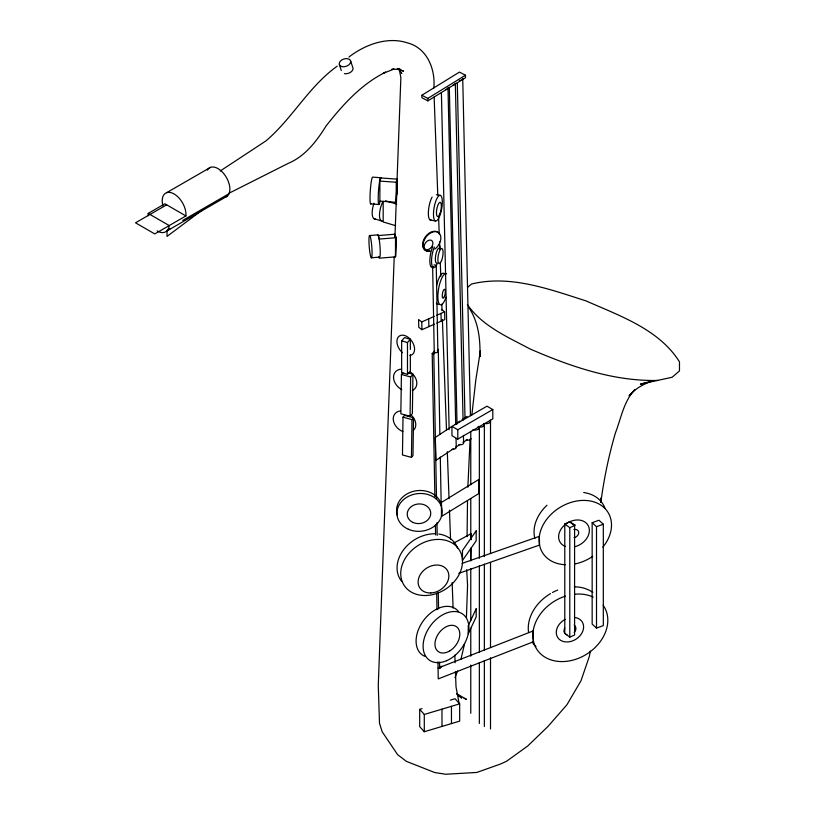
<?xml version="1.0" encoding="UTF-8"?>
<svg xmlns="http://www.w3.org/2000/svg" width="815" height="815" viewBox="0 0 815 815"><rect width="100%" height="100%" fill="white"/><g stroke="black" fill="none" stroke-linecap="round" stroke-linejoin="round"><path stroke-width="1.22" d="M467.077 536.606L467.504 500.624M402.956 372.669L401.418 374.482L400.848 413.765L410.067 416.251L412.37 413.531L412.94 374.248L408.335 373.005M403.007 417.188L402.467 454.953L411.443 457.378L412.981 455.565L413.531 417.8L404.546 415.375L403.007 417.188L411.993 419.613L413.531 417.8M410.067 416.251L410.638 376.968L412.94 374.248M411.443 457.378L411.993 419.613M470.744 560.537L471.029 548.271M471.233 539.673L471.376 533.54L453.507 543.198M395.499 237.756L394.643 234.241L396.172 237.654L395.499 256.857L395.499 237.756L379.169 239.08L378.313 235.576L394.643 234.241L395.998 237.674L395.499 256.857L379.169 258.182M397.088 180.4L396.436 202.334L379.872 201.142L379.872 181.073L380.554 177.945L397.119 179.137L396.976 182.265L396.925 179.137L396.243 182.265L396.243 202.324L396.885 180.39L396.925 194.184M467.861 487.238L470.102 439.112M394.205 256.939L378.272 685.435L379.505 723.333L382.204 731.799L397.608 754.649L406.41 761.373L434.772 772.559L445.764 774.25L476.846 772.437L500.542 764.012L506.553 761.261L527.682 746.041L547.904 726.522L566.945 704.741L581.014 680.708L589.439 656.065L590.294 651.063M394.959 236.595L400.868 77.649L399.218 69.132M466.435 617.138L467.565 585.302L466.679 569.685M480.422 350.98L479.892 356.746C480.493 339.937 478.568 322.149 469.043 307.815M480.392 350.868L475.817 379.953L471.854 415.008M600.91 502.009C603.996 478.588 608.825 455.422 615.468 432.755C621.173 418.064 623.74 401.204 635.017 389.448L629.088 395.825C635.221 388.531 643.932 383.845 652.835 380.778L640.427 384.13L672.13 377.264L679.476 370.927L679.476 361.85C659.192 329.321 619.41 315.68 585.965 300.888C549.504 289.264 509.935 274.461 471.406 284.078L467.728 287.247M460.995 659.182L464.642 643.453M457.653 670.939L455.004 677.632M157.193 230.889A16.799 9.698 60 0 0 162.246 232.621C166.24 232.947 169.011 229.27 169.235 225.572L148.177 213.418L148.177 215.802M225.48 197.301L227.609 195.936L229.096 193.654A16.799 9.698 60 0 0 222.76 172.485A16.799 9.698 60 0 0 207.336 170.131M410.353 354.545L410.353 371.08L407.48 374.35L401.652 372.638L401.652 340.853L404.525 337.583L410.353 339.295L410.353 349.462M407.48 374.35L407.48 342.565L410.353 339.295M434.884 496.865L432.205 353.567L434.446 351.173M436.504 498.597L433.804 354.026L435.19 352.549M437.961 661.719L438.083 668.056L439.682 668.524L441.924 666.13M337.237 66.147C308.712 86.553 292.269 118.572 265.924 140.924L220.254 170.977M202.589 209.842L167.024 236.401L167.024 230.92L170.07 228.648M454.994 424.391L460.027 421.06M462.044 419.725L467.077 416.394M453.731 448.586L435.791 460.465L435.271 437.451L451.968 426.388L486.973 406.186L492.8 409.548L492.8 418.9L457.806 439.112L451.968 435.74L451.968 426.388L457.806 429.76L492.8 409.548M455.85 447.19L460.068 444.389M463.236 442.301L467.453 439.499M348.932 57.05C364.957 44.591 387.482 36.278 407.429 42.869C427.121 47.891 435.638 69.356 433.814 88.071M421.844 95.263L459.466 72.097L465.457 75.235L465.508 77.71L427.885 100.866L421.905 97.739L421.844 95.263L427.834 98.391L465.457 75.235M166.637 192.686L210.545 167.34M148.177 213.418L164.864 203.781L185.912 215.934L154.768 233.925L135.524 222.811L166.667 204.83M182.733 220.417L229.096 193.654M167.024 230.92L227.609 195.936M228.74 193.369L288.215 163.377C305.146 156.266 316.607 141.25 325.99 126.081C342.626 104.982 361.177 84.179 385.668 72.148L383.244 73.258L394.134 69.061L391.862 69.295M434.487 324.146L421.946 329.688L418.788 327.304L418.584 319.531L421.742 321.925L434.283 316.373M436.524 315.385L444.613 311.809L444.817 319.572L436.728 323.147M564.785 523.933L569.583 521.814L575.37 525.155L569.787 527.723L564.785 523.933L564.785 633.357L569.787 637.136L574.595 635.017L574.595 525.604L569.583 521.814M592.159 522.71L598.954 520.235L603.314 524.218L603.314 625.604L596.509 628.08L592.159 624.086L592.159 522.71L596.509 526.694L596.509 628.08M596.509 526.694L603.314 524.218M462.136 563.379L539.336 536.341L539.54 545.062L458.774 573.352M450.349 700.156L455.065 698.74L459.67 703.854L459.67 721.122L424.289 731.738L419.694 726.623L419.694 709.345L422.048 708.643M419.694 709.345L424.289 714.46L459.67 703.854M369.755 235.545L377.926 234.873M371.263 257.784A11.227 1.273 85.4 0 0 371.324 242.157A11.227 1.273 85.4 0 0 368.951 240.038A11.227 1.273 85.4 0 0 371.263 257.784L379.433 257.122M391.893 69.387L400.104 69.163L398.168 68.867M657.939 380.432C613.491 381.481 570.459 366.444 530.178 349.024C507.776 337.074 482.225 326.122 467.392 304.586M380.921 177.731L372.74 177.14A13.447 1.365 -85.9 0 0 370.255 191.352A13.447 1.365 -85.9 0 0 371.008 203.679M379.872 181.073L396.243 182.265M370.631 203.893L378.822 204.484M436.433 194.724L440.538 195.468A13.05 3.841 -79.8 0 1 439.682 216.097A13.05 3.841 -79.8 0 1 433.498 213.051A13.05 3.841 -79.8 0 1 440.538 195.468M430.157 220.019L435.281 220.947M401.418 374.482L410.638 376.968M432.205 353.567L433.804 354.026M401.652 340.853L407.48 342.565M385.434 200.745L396.722 204.096M373.973 218.685L381.308 220.865M395.591 225.663L383.182 221.975L383.182 201.295M397.282 68.939L403.537 71.16L399.982 69.652M464.143 698.363L466.425 699.321L456.767 693.759M441.455 309.425L444.613 311.809M458.061 695.317L461.667 698.058L456.94 693.993M397.842 68.409L401.805 73.401L399.87 70.793M350.511 60.626L352.824 67.574A5.939 3.851 -18.4 0 1 350.776 72.127A5.939 3.851 -18.4 0 1 344.388 73.605M339.386 64.742L341.312 70.538M458.988 702.785L456.023 686.923L455.453 671.672M434.14 96.975L437.767 194.877M438.623 217.758L439.234 234.292M439.519 241.912L439.794 249.543M440.273 262.257L440.793 276.244M441.832 304.219L442.066 310.576M442.392 319.48L446.498 430.096M447.303 451.704L449.045 498.749M449.473 510.19L450.552 539.438M452.152 582.664L453.099 608.092M454.841 655.138L455.127 662.768M441.007 313.408L441.2 321.171M428.69 318.848L428.884 326.621M421.742 321.925L421.946 329.688M462.737 78.892L470.469 415.66M457.297 82.794L465.008 418.289M463.073 420.102L455.341 83.334A3.056 1.742 -1.3 0 1 453.069 85.045M463.429 435.353L463.603 442.973M449.31 87.236L457.042 424.004M455.717 424.513L447.985 87.735A3.352 1.905 -1.3 0 1 445.499 89.619M456.043 438.49L456.247 447.384M441.404 92.92L449.136 429.699M427.834 98.391L427.885 100.866M438.287 349.248L439.866 434.212M440.294 457.032L441.2 505.219M436.259 265.894L437.859 351.581M432.653 267.269L434.232 351.693M436.962 522.69L437.197 535.374M438.266 592.434L438.572 608.917M439.57 662.177L439.682 668.524M435.404 524.758L435.597 534.905M436.687 593.239L436.993 609.722M569.787 527.723L569.787 637.136M490.518 421.396L490.518 553.568M490.518 562.462L490.518 647.609M490.518 657.776L490.518 728.936M484.355 424.697L484.355 556.584M484.355 564.194L484.355 650.431M484.355 660.578L484.355 726.522M479.352 427.58L479.352 558.367M479.352 565.987L479.352 652.336M479.352 662.493L479.352 723.445M470.775 431.39L470.775 484.721M470.775 498.688L470.775 539.326M470.775 548.21L470.775 560.914M470.775 568.534L470.775 620.592M470.775 628.212L470.775 656.146M470.775 665.03L470.775 713.288M457.806 429.76L457.806 439.112M451.459 706.32L451.459 723.588M441.985 709.162L441.985 726.43M424.289 714.46L424.289 731.738M382.581 221.181A13.407 5.012 -73.4 0 1 382.581 202.212M375.246 219.001A13.407 5.012 -73.4 0 1 373.973 203.2M377.6 234.934A11.227 1.273 85.4 0 1 380.055 247.22A11.227 1.273 85.4 0 1 379.046 256.419M380.045 201.213A13.447 1.365 -85.9 0 1 378.343 193.685A13.447 1.365 -85.9 0 1 381.226 178.424M566.792 523.383A16.331 12.51 -31.6 0 1 588.858 527.162A16.331 12.51 -31.6 0 1 574.422 546.824M565.518 546.488A16.331 12.51 -31.6 0 1 565.926 523.994M574.137 625.074A6.347 4.941 -32.5 0 1 574.198 632.491M566.985 634.824A6.347 4.941 -32.5 0 1 564.744 628.11M462.645 78.485A2.761 1.569 -1.3 0 1 459.263 80.461M470.999 438.541A2.761 1.569 -1.3 0 1 469.297 440.019A2.761 1.569 -1.3 0 1 466.282 439.723M463.195 442.117A3.056 1.742 -1.3 0 1 462.706 444.216A3.056 1.742 -1.3 0 1 459.008 444.552M456.135 446.895A3.352 1.905 -1.3 0 1 452.03 449.289M490.141 420.112A4.35 2.516 0 0 1 489.367 422.873A4.35 2.516 0 0 1 484.67 423.515M483.774 423.464A4.289 2.476 0 0 1 483.091 426.449A4.289 2.476 0 0 1 477.916 426.846M478.772 426.347A4.289 2.476 0 0 1 478.099 429.332A4.289 2.476 0 0 1 472.914 429.729M565.202 564.714A38.458 29.462 -31.6 0 1 542.291 526.561A38.458 29.462 -31.6 0 1 594.716 502.142A38.458 29.462 -31.6 0 1 602.825 547.191M592.76 556.36A38.458 29.462 -31.6 0 1 574.555 564.011M583.703 492.525A38.458 29.462 -31.6 0 1 604.934 508.132M534.895 538.471A38.458 29.462 -31.6 0 1 546.947 505.269M433.295 266.862A12.561 3.698 -79.8 0 1 429.851 261.737A12.561 3.698 -79.8 0 1 432.704 246.721M439.326 244.388A12.561 3.698 -79.8 0 1 440.049 248.707M437.186 263.714A12.561 3.698 -79.8 0 1 436.096 265.802M433.926 267.738A12.561 3.698 -79.8 0 1 431.532 260.627A12.561 3.698 -79.8 0 1 434.395 247.026M410.434 372.027A12.867 9.719 40.3 0 1 412.38 390.538M401.815 389.662A12.867 9.719 40.3 0 1 393.523 377.386A12.867 9.719 40.3 0 1 401.53 369.113M431.176 220.04A13.05 3.841 -79.8 0 1 428.384 212.134A13.05 3.841 -79.8 0 1 432.123 197.036M162.949 205.971A16.799 9.698 60 0 1 172.637 193.216A16.799 9.698 60 0 1 185.912 215.934M438.531 304.352A15.842 4.666 -79.8 0 1 436.361 302.895M436.514 285.984A15.842 4.666 -79.8 0 1 444.083 273.433M430.279 251.295A11.023 7.447 -53.5 0 1 424.391 239.793A11.023 7.447 -53.5 0 1 438.908 232.958A11.023 7.447 -53.5 0 1 434.864 249.125M446.049 297.139A15.842 4.666 -79.8 0 1 439.02 303.547A15.842 4.666 -79.8 0 1 439.489 284.68A15.842 4.666 -79.8 0 1 446.64 273.891M429.78 250.918A11.023 7.447 -53.5 0 1 424.095 238.999A11.023 7.447 -53.5 0 1 438.857 233.049M573.943 529.536A5.053 3.871 -31.6 0 1 578.742 532.613A5.053 3.871 -31.6 0 1 574.025 537.737M402.508 352.722A11.278 7.396 55.4 0 1 398.484 336.809A11.278 7.396 55.4 0 1 412.329 341.903A11.278 7.396 55.4 0 1 409.965 355.472M535.964 646.611A39.813 31.001 -32.5 0 1 532.246 642.139M528.578 632.338A39.813 31.001 -32.5 0 1 550.482 593.615M552.478 592.485A39.813 31.001 -32.5 0 1 557.715 590.07M574.32 586.831A39.813 31.001 -32.5 0 1 592.79 592.373M574.534 617.424A14.517 11.298 -32.5 0 1 580.952 634.549A14.517 11.298 -32.5 0 1 559.029 639.082A14.517 11.298 -32.5 0 1 565.192 619.359M603.182 605.331A39.813 31.001 -32.5 0 1 584.172 655.627A39.813 31.001 -32.5 0 1 534.059 643.381A39.813 31.001 -32.5 0 1 565.518 596.132M575.309 594.176A39.813 31.001 -32.5 0 1 593.208 597.12M402.916 431.583A12.449 9.413 40.3 0 1 393.309 420.071A12.449 9.413 40.3 0 1 400.297 410.984M411.473 415.324A12.449 9.413 40.3 0 1 413.378 430.412M437.288 350.878A1.813 1.029 -1.1 0 1 437.37 352.325A1.813 1.029 -1.1 0 1 434.803 352.406A1.813 1.029 -1.1 0 1 434.721 350.959M433.916 264.977A1.813 1.029 -1.1 0 1 436.208 266.169A1.813 1.029 -1.1 0 1 433.203 266.719M437.074 263.041A7.651 2.251 -79.8 0 1 435.607 255.829A7.651 2.251 -79.8 0 1 439.387 248.096M425.002 656.401A28.444 19.214 -53.5 0 1 423.719 620.256A28.444 19.214 -53.5 0 1 458.56 611.647M401.744 581.472A32.794 25.795 -33 0 1 402.814 550.838A32.794 25.795 -33 0 1 434.915 533.774M438.786 534.049A32.794 25.795 -33 0 1 457.49 548.047M397.363 515.131A22.688 18.867 -6.8 0 1 414.754 491.027A22.688 18.867 -6.8 0 1 441.649 506.084M601.368 497.588L600.808 502.244L601.368 497.588M476.174 608.805L468.248 625.686L468.248 633.785L476.174 616.904L476.174 608.805M476.174 530.85L462.472 550.512L462.472 560.476L476.174 540.814L476.174 530.85M478.772 479.505L441.455 502.417L441.455 516.466L478.772 493.564L478.772 479.505M533.193 630.932L438.083 668.056L438.226 678.905L533.336 641.792L533.193 630.932M424.635 595.52A32.794 25.795 -33 0 0 461.147 553.68A32.794 25.795 -33 0 0 409.038 553.202A32.794 25.795 -33 0 0 424.635 595.52M446.538 660.71A28.444 19.214 -53.5 0 0 465.559 616.823A28.444 19.214 -53.5 0 0 425.899 633.693A28.444 19.214 -53.5 0 0 446.538 660.71M408.295 529.22A22.688 18.867 -6.8 0 0 442.209 511.545A22.688 18.867 -6.8 0 0 408.213 496.457A22.688 18.867 -6.8 0 0 408.295 529.22M342.076 66.647A5.939 3.851 -18.4 0 0 350.715 61.614A5.939 3.851 -18.4 0 0 342.055 59.79A5.939 3.851 -18.4 0 0 342.076 66.647M428.639 249.441A5.44 3.678 -53.5 0 0 432.286 241.046A5.44 3.678 -53.5 0 0 424.697 244.266A5.44 3.678 -53.5 0 0 428.639 249.441M444.297 296.691A4.533 1.335 -79.8 0 0 444.756 289.345A4.533 1.335 -79.8 0 0 442.25 295.142A4.533 1.335 -79.8 0 0 444.297 296.691M439.805 214.039A7.264 2.139 -79.8 0 0 440.436 202.405A7.264 2.139 -79.8 0 0 436.463 211.91A7.264 2.139 -79.8 0 0 439.805 214.039M441.618 260.454A7.651 2.251 -79.8 0 0 441.944 248.555A7.651 2.251 -79.8 0 0 437.889 259.16A7.651 2.251 -79.8 0 0 441.618 260.454M430.799 592.963A16.331 12.846 -33 0 0 447.944 571.519A16.331 12.846 -33 0 0 421.712 572.538A16.331 12.846 -33 0 0 430.799 592.963M449.849 650.849A15.424 10.422 -53.5 0 0 456.685 626.857A15.424 10.422 -53.5 0 0 435.597 639.775A15.424 10.422 -53.5 0 0 449.849 650.849M413.113 522.496A11.787 9.811 -6.8 0 0 430.738 513.318A11.787 9.811 -6.8 0 0 413.073 505.473A11.787 9.811 -6.8 0 0 413.113 522.496"/></g></svg>
